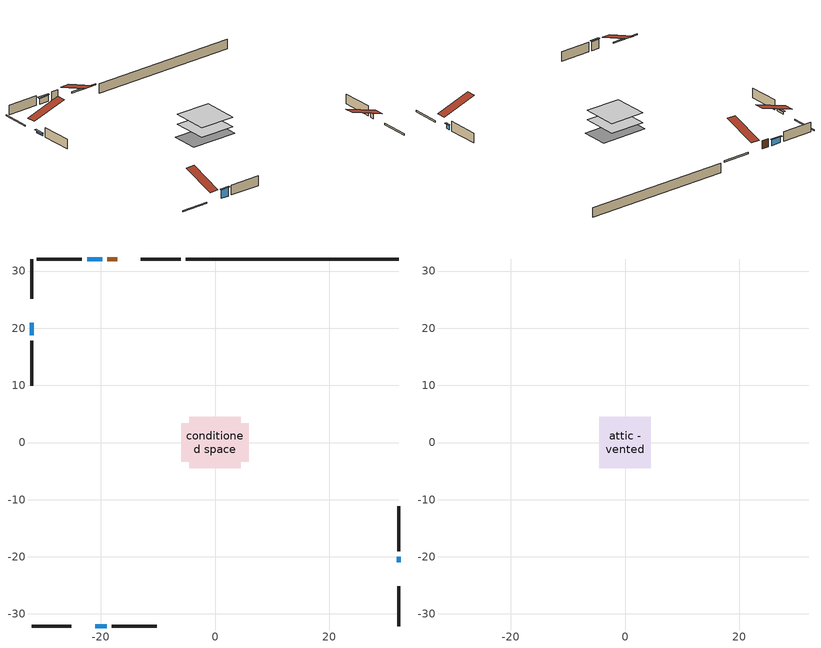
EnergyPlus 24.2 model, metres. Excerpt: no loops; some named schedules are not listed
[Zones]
conditioned space
 floor adiabatic (AdiabaticFloorConstruction): -4.46,-4.46 -4.46,4.46 4.46,4.46 4.46,-4.46 z1.22
 floor foundation (Slab1 construction): -5.94,-3.35 -5.94,3.35 5.94,3.35 5.94,-3.35 z-1.22
 wall outside (RimJoist1 construction): -6,32.11 -12.98,32.11 / -32.11,-32.11 -25.14,-32.11 / -32.11,32.11 -32.11,25.14 / 32.11,-32.11 32.11,-25.14 z1.22:1.52
 wall outside (AdiabaticWallConstruction 1): -17.13,32.11 -18.84,32.11 z1.22:3.25
 wall outside (AdiabaticWallConstruction): 32.11,-20.99 32.11,-19.98 z1.22:2.33; -19.77,32.11 -22.38,32.11 z1.22:2.66; -20.99,-32.11 -18.96,-32.11 z1.22:3.46; -32.11,20.99 -32.11,18.73 z1.22:1.72
 wall outside (Wall1 construction): -23.31,32.11 -31.18,32.11 / -18.03,-32.11 -10.16,-32.11 / -32.11,17.81 -32.11,9.93 / 32.11,-19.05 32.11,-11.18 z1.22:3.66
 wall foundation (FoundationWall1 construction): 32.11,32.11 -5.08,32.11 z-1.22:1.22
 window (WindowConstruction): 32.11,-20.99 32.11,-19.98 z1.22:2.33
 window (WindowConstruction 1): -19.77,32.11 -22.38,32.11 z1.22:2.66
 window (WindowConstruction 2): -20.99,-32.11 -18.96,-32.11 z1.22:3.46
 window (WindowConstruction 3): -32.11,20.99 -32.11,18.74 z1.22:1.72
 door (Door): -17.13,32.11 -18.84,32.11 z1.22:3.25
 ceiling adiabatic (AdiabaticFloorConstruction): 4.46,-4.46 4.46,4.46 -4.46,4.46 -4.46,-4.46 z1.22
attic - vented
 floor to conditioned space (Floor1 construction Reversed): -4.46,-4.46 -4.46,4.46 4.46,4.46 4.46,-4.46 z3.66
 roof outside (Roof1 construction): -16.2,32.11,3.66 -16.2,23.42,6.56 -13.91,23.42,6.56 -13.91,32.11,3.66; -21.92,-32.11,3.66 -21.92,-23.42,6.56 -24.21,-23.42,6.56 -24.21,-32.11,3.66; -32.11,21.92,3.66 -23.42,21.92,6.56 -23.42,24.21,6.56 -32.11,24.21,3.66; 32.11,-21.92,3.66 23.42,-21.92,6.56 23.42,-24.21,6.56 32.11,-24.21,3.66
shading: 32.11,-19.78 32.11,-21.19 32.52,-21.19 32.52,-19.78 z2.53; -22.58,32.11 -19.57,32.11 -19.57,32.52 -22.58,32.52 z2.86; -18.76,-32.11 -21.19,-32.11 -21.19,-32.52 -18.76,-32.52 z3.66; -32.11,18.53 -32.11,21.19 -32.52,21.19 -32.52,18.53 z1.92
[Building]
Building 1: Terrain=Suburbs
[Site:Location]
Windsor AP_ON: Latitude {deg}=42.28; Longitude {deg}=-82.96; Time Zone {hr}=-5; Elevation {m}=190; Keep Site Location Information=Yes
[Site:GroundTemperature:Shallow]
6.34957, 4.46684, 4.31606, 5.20952, 8.79623, 12.3662, 15.4612, 17.4219, 17.5884, 15.9938, 12.9777, 9.51722
[Site:WaterMainsTemperature]
Calculation Method=Schedule; Temperature Schedule=mains temperature schedule
[Material] Roughness=Rough; Thermal Absorptance=0.9
Name | Thickness {m} | Conductivity {W/m-K} | Density {kg/m3} | Specific Heat {J/kg-K} | Solar Absorptance | Visible Absorptance
asphalt or fiberglass shingles | 0.00635 | 0.162714 | 1121.4 | 1465.45 | 0.4 | 0.4
ceiling loosefill ins | 0.0846667 | 0.0480833 | 16.02 | 1046.75 | 0.7 | 0.7
ceiling stud and cavity | 0.1397 | 0.103035 | 65.682 | 1177.47 | 0.7 | 0.7
concrete 4.0 in. | 0.1016 | 1.803125 | 2242.8 | 837.4 | 0.7 | 0.7
concrete 8.0 in. | 0.2032 | 1.803125 | 2242.8 | 837.4 | 0.7 | 0.7
door material | 0.04445 | 0.053851 | 512.64 | 1214.23 | 0.7 | 0.7
exterior vertical ins | 0.0127933 | 0.029427 | 32.04 | 1214.23 | 0.7 | 0.7
floor covering | 0.0127 | 0.0433444 | 54.468 | 1339.84 | 0.6 | 0.6
floor rigid ins; wall rigid ins | 0.512978 | 0.029427 | 32.04 | 1214.23 | 0.7 | 0.7
floor stud and cavity | 0.1397 | 1.75129 | 37.0049 | 1207.88 | 0.7 | 0.7
furniture material conditioned space 1 | 0.1524 | 0.115458 | 640.8 | 1214.23 | 0.6 | 0.6
gypsum board | 0.0127 | 0.160291 | 801 | 837.4 | 0.6 | 0.6
gypsum board 1 | 0.0127 | 0.160291 | 801 | 837.4 | 0.7 | 0.7
osb sheathing 0.5 in. | 0.0127 | 0.115458 | 512.64 | 1214.23 | 0.7 | 0.7
osb sheathing 0.75 in. | 0.01905 | 0.115458 | 512.64 | 1214.23 | 0.7 | 0.7
osb sheathing 2.0 in. | 0.0508 | 0.115458 | 512.64 | 1214.23 | 0.7 | 0.7
rim joist stud and cavity | 0.0508 | 0.0448274 | 125.044 | 1163.47 | 0.6 | 0.6
wall stud and cavity | 0.1397 | 0.105224 | 139.0536 | 1170.24 | 0.7 | 0.7
wall stud and cavity 1 | 0.0889 | 0.380278 | 52.3479 | 1209.89 | 0.7 | 0.7
wall stud and cavity 2 | 0.0889 | 0.391764 | 83.0341 | 1211.67 | 0.7 | 0.7
wood siding | 0.0254 | 0.102417 | 544.68 | 1172.36 | 0.4 | 0.4
wood siding 1; wood siding 2; wood siding 3 | 0.0254 | 0.102417 | 544.68 | 1172.36 | 0.7 | 0.7
[WindowMaterial:SimpleGlazingSystem]
Name | U-Factor {W/m2-K} | Solar Heat Gain Coefficient
WindowMaterial | 3.30346 | 0.65
WindowMaterial 1 | 3.30005 | 0.68
WindowMaterial 2 | 3.29438 | 0.71
WindowMaterial 3 | 3.29835 | 0.53
[Construction]
AdiabaticFloorConstruction: floor stud and cavity, floor rigid ins, osb sheathing 0.75 in., floor covering
AdiabaticWallConstruction: wood siding 2, wall rigid ins, wall stud and cavity 1, gypsum board
AdiabaticWallConstruction 1: wood siding 3, wall rigid ins, wall stud and cavity 1, gypsum board
Door: door material
Floor1 construction Reversed: gypsum board, ceiling stud and cavity, ceiling loosefill ins
FoundationWall1 construction: concrete 8.0 in., gypsum board 1
furniture construction conditioned space 1: furniture material conditioned space 1
PartitionWallConstruction: gypsum board, wall stud and cavity 2, gypsum board
RimJoist1 construction: wood siding 1, osb sheathing 2.0 in., rim joist stud and cavity
Roof1 construction: asphalt or fiberglass shingles
Slab1 construction: concrete 4.0 in.
Wall1 construction: wood siding, osb sheathing 0.5 in., wall stud and cavity, gypsum board
WindowConstruction: WindowMaterial
WindowConstruction 1: WindowMaterial 1
WindowConstruction 2: WindowMaterial 2
WindowConstruction 3: WindowMaterial 3
[Zone] Multiplier=1; Part of Total Floor Area=Yes
Name | Volume {m3}
attic - vented | 37.5075
conditioned space | 413
[Space]
Name | Zone | Volume {m3}
attic - vented 1 | attic - vented | 37.5075
conditioned space 1 | conditioned space | 413
[ZoneInfiltration:EffectiveLeakageArea]
infil attic - vented 1: Zone or Space=attic - vented 1; Schedule=Always On Discrete; Effective Air Leakage Area {cm2}=3542.67; Stack Coefficient=0.000201567; Wind Coefficient=9.59246e-06
[ZoneMixing]
whole house fan mix: Zone or Space=attic - vented; Schedule=Always On Continuous; Design Flow Rate Calculation Method=Flow/Zone; Design Flow Rate {m3/s}=0; Source Zone or Space=conditioned space
[SurfaceProperty:ExposedFoundationPerimeter]
Slab1: Exposed Perimeter Calculation Method=TotalExposedPerimeter; Total Exposed Perimeter {m}=37.187
[InternalMass] Zone or ZoneList=conditioned space; Space or SpaceList=conditioned space 1
Name | Construction | Surface Area {m2}
furniture mass conditioned space 1 | furniture construction conditioned space 1 | 63.7639
partition wall mass | PartitionWallConstruction | 159.41
[Lights]
interior lighting: Zone or ZoneList or Space or SpaceList=conditioned space 1; Schedule=interior lighting schedule; Design Level Calculation Method=LightingLevel; Lighting Level {W}=343.2; Return Air Fraction=0; Fraction Radiant=0.6; Fraction Visible=0.2; Fraction Replaceable=1
[People]
occupants: Zone or ZoneList or Space or SpaceList=conditioned space 1; Number of People Schedule=occupants schedule; Number of People Calculation Method=People; Number of People=3; Fraction Radiant=0.314171; Sensible Heat Fraction=0.56303; Activity Level Schedule=occupants activity schedule; Carbon Dioxide Generation Rate {m3/s-W}=0; Enable ASHRAE 55 Comfort Warnings=No; Mean Radiant Temperature Calculation Type=EnclosureAveraged
[ElectricEquipment] Zone or ZoneList or Space or SpaceList=conditioned space 1; Design Level Calculation Method=EquipmentLevel
Name | Schedule | Design Level {W} | Fraction Latent | Fraction Radiant | Fraction Lost
clothes dryer | clothes dryer schedule | 140.772 | 0.015 | 0.081 | 0.85
clothes washer | clothes washer schedule | 32.1985 | 0.03 | 0.162 | 0.7
cooking range | cooking range schedule | 215.147 | 0.08 | 0.432 | 0.2
dishwasher | dishwasher schedule | 66.8632 | 0.3 | 0.18 | 0.4
fridge | fridge schedule | 72.9452 | 0 | 0.6 | 0
mech vent bath fan 0 | mech vent bath fan 0 schedule | 50.2 | 0 | 0 | 1
mech vent bath fan 1 | mech vent bath fan 1 schedule | 50.2 | 0 | 0 | 1
mech vent house fan | mech vent house fan schedule | 0 | 0 | 0 | 1
mech vent house fan cfis | mech vent house fan cfis schedule | 0 | 0 | 0 | 0
misc plug loads | misc plug loads schedule | 494.7 | 0.045 | 0.513 | 0.1
whole house fan | Always On Discrete | 0 | 0 | 0 | 1
[OtherEquipment] Zone or ZoneList or Space or SpaceList=conditioned space 1; Design Level Calculation Method=EquipmentLevel
Name | Fuel Type | Schedule | Design Level {W} | Fraction Latent | Fraction Radiant | Fraction Lost
clothes dryer 1 | Electricity | clothes dryer schedule | 0 | 0.015 | 0.081 | 0.85
cooking range 1 | Electricity | cooking range schedule | 0 | 0.08 | 0.432 | 0.2
general water use latent | None | general water use schedule | 62.594 | 1 | 0 | 0
general water use sensible | None | general water use schedule | -61.6891 | 0 | 0.6 | 0
mech vent house fan latent load | None | Always On Discrete | 0 | 1 | 0 | 0
mech vent house fan sensible load | None | Always On Discrete | 0 | 0 | 0 | 0
water heater energy adjustment1 | NaturalGas | Always On Discrete | 0.01 | 0 | 0 | 1
[ZoneInfiltration:DesignFlowRate] Zone or ZoneList or Space or SpaceList=conditioned space 1; Schedule=Always On Discrete; Design Flow Rate Calculation Method=Flow/Zone; Design Flow Rate {m3/s}=0
infil flow; natural vent flow; whole house fan flow
[AvailabilityManager:Scheduled]
central ac and furnace airloop Availability Manager: Schedule=Always On Discrete
[Foundation:Kiva]
Foundation Kiva 1: Initial Indoor Air Temperature {C}=18; Wall Height Above Grade {m}=1.21999; Wall Depth Below Slab {m}=0.2032; Custom Block Material Name 1=exterior vertical ins; Custom Block Depth 1 {m}=2.43998; Custom Block X Position 1 {m}=0.2159; Custom Block Z Position 1 {m}=0
[Foundation:Kiva:Settings]
Soil Conductivity {W/m-K}=0.849921; Soil Density {kg/m3}=1842.3; Soil Specific Heat {J/kg-K}=418.7; Ground Solar Absorptivity=0.9; Ground Thermal Absorptivity=0.9; Ground Surface Roughness {m}=0.03; Far-Field Width {m}=40; Deep-Ground Boundary Condition=ZeroFlux; Deep-Ground Depth {m}=40; Minimum Cell Dimension {m}=0.2; Maximum Cell Growth Coefficient=3; Simulation Timestep=Timestep
[Exterior:Lights]
exterior lighting: Schedule=exterior lighting schedule; Design Level {W}=75.6
[EnergyManagementSystem:GlobalVariable]
central_ac_and_furnace_airloop_Fan_RTF
infil_program_Qfan
infil_program_Qinf
natural_vent_program_Qnv
natural_vent_program_Qwhf
[EnergyManagementSystem:Sensor]
Name | Output:Variable or Output:Meter Index Key | Output:Variable or Output:Meter
airflow_gain | infil flow | Infiltration Sensible Heat Gain Energy
airflow_gain_1 | natural vent flow | Infiltration Sensible Heat Gain Energy
airflow_gain_2 | whole house fan flow | Infiltration Sensible Heat Gain Energy
airflow_loss | infil flow | Infiltration Sensible Heat Loss Energy
airflow_loss_1 | natural vent flow | Infiltration Sensible Heat Loss Energy
airflow_loss_2 | whole house fan flow | Infiltration Sensible Heat Loss Energy
clg_load_cond |  | Cooling:EnergyTransfer:Zone:CONDITIONED SPACE
clg_sp_s; clg_sp_s_1 | cooling setpoint | Schedule Value
clothes_dryer_exhaust_0_sch_s | clothes dryer exhaust 0 schedule | Schedule Value
cool_season | cooling season schedule | Schedule Value
htg_load_cond |  | Heating:EnergyTransfer:Zone:CONDITIONED SPACE
htg_sp_s; htg_sp_s_1 | heating setpoint | Schedule Value
ig_ee_conv | clothes dryer | Electric Equipment Convective Heating Energy
ig_ee_conv_2 | cooking range | Electric Equipment Convective Heating Energy
ig_ee_conv_4 | fridge | Electric Equipment Convective Heating Energy
ig_ee_conv_5 | misc plug loads | Electric Equipment Convective Heating Energy
ig_ee_conv_6 | whole house fan | Electric Equipment Convective Heating Energy
ig_ee_rad | clothes dryer | Electric Equipment Radiant Heating Energy
ig_ee_rad_2 | cooking range | Electric Equipment Radiant Heating Energy
ig_ee_rad_4 | fridge | Electric Equipment Radiant Heating Energy
ig_ee_rad_5 | misc plug loads | Electric Equipment Radiant Heating Energy
ig_ee_rad_6 | whole house fan | Electric Equipment Radiant Heating Energy
ig_lgt_conv | interior lighting | Lights Convective Heating Energy
ig_lgt_rad | interior lighting | Lights Radiant Heating Energy
ig_lgt_vis | interior lighting | Lights Visible Radiation Heating Energy
ig_oe_conv | clothes dryer 1 | Other Equipment Convective Heating Energy
ig_oe_conv_1 | cooking range 1 | Other Equipment Convective Heating Energy
ig_oe_conv_2 | general water use latent | Other Equipment Convective Heating Energy
ig_oe_conv_3 | general water use sensible | Other Equipment Convective Heating Energy
ig_oe_conv_4 | water heater energy adjustment1 | Other Equipment Convective Heating Energy
ig_oe_rad | clothes dryer 1 | Other Equipment Radiant Heating Energy
ig_oe_rad_1 | cooking range 1 | Other Equipment Radiant Heating Energy
ig_oe_rad_2 | general water use latent | Other Equipment Radiant Heating Energy
ig_oe_rad_3 | general water use sensible | Other Equipment Radiant Heating Energy
ig_oe_rad_4 | water heater energy adjustment1 | Other Equipment Radiant Heating Energy
ig_ppl_conv | occupants | People Convective Heating Energy
ig_ppl_rad | occupants | People Radiant Heating Energy
im_conv | furniture mass conditioned space 1 | Surface Inside Face Convection Heat Gain Energy
im_conv_1 | partition wall mass | Surface Inside Face Convection Heat Gain Energy
im_ig | furniture mass conditioned space 1 | Surface Inside Face Internal Gains Radiation Heat Gain Energy
im_ig_1 | partition wall mass | Surface Inside Face Internal Gains Radiation Heat Gain Energy
im_lgt | furniture mass conditioned space 1 | Surface Inside Face Lights Radiation Heat Gain Energy
im_lgt_1 | partition wall mass | Surface Inside Face Lights Radiation Heat Gain Energy
im_sol | furniture mass conditioned space 1 | Surface Inside Face Solar Radiation Heat Gain Energy
im_sol_1 | partition wall mass | Surface Inside Face Solar Radiation Heat Gain Energy
im_surf | furniture mass conditioned space 1 | Surface Inside Face Net Surface Thermal Radiation Heat Gain Energy
im_surf_1 | partition wall mass | Surface Inside Face Net Surface Thermal Radiation Heat Gain Energy
mech_vent_bath_fan_0_sch_s | mech vent bath fan 0 schedule | Schedule Value
mech_vent_bath_fan_1_sch_s | mech vent bath fan 1 schedule | Schedule Value
mv_conv | mech vent bath fan 0 | Electric Equipment Convective Heating Energy
mv_conv_1 | mech vent bath fan 1 | Electric Equipment Convective Heating Energy
mv_conv_2 | mech vent house fan | Electric Equipment Convective Heating Energy
mv_conv_3 | mech vent house fan cfis | Electric Equipment Convective Heating Energy
mv_conv_4 | mech vent house fan latent load | Other Equipment Convective Heating Energy
mv_conv_5 | mech vent house fan sensible load | Other Equipment Convective Heating Energy
mv_rad | mech vent bath fan 0 | Electric Equipment Radiant Heating Energy
mv_rad_1 | mech vent bath fan 1 | Electric Equipment Radiant Heating Energy
mv_rad_2 | mech vent house fan | Electric Equipment Radiant Heating Energy
mv_rad_3 | mech vent house fan cfis | Electric Equipment Radiant Heating Energy
mv_rad_4 | mech vent house fan latent load | Other Equipment Radiant Heating Energy
mv_rad_5 | mech vent house fan sensible load | Other Equipment Radiant Heating Energy
natural_vent_s | natural vent schedule | Schedule Value
out_pb_s |  | Site Outdoor Air Barometric Pressure
out_wt_s |  | Site Outdoor Air Humidity Ratio
site_vw_s |  | Site Wind Speed
ss_back_out | Window1 | Surface Window Shortwave from Zone Back Out Window Heat Transfer Rate
ss_back_out_1 | Window2 | Surface Window Shortwave from Zone Back Out Window Heat Transfer Rate
ss_back_out_2 | Window4 | Surface Window Shortwave from Zone Back Out Window Heat Transfer Rate
ss_back_out_3 | Window5 | Surface Window Shortwave from Zone Back Out Window Heat Transfer Rate
ss_conv | Door1 | Surface Inside Face Convection Heat Gain Energy
ss_conv_1 | Window1 | Surface Inside Face Convection Heat Gain Energy
ss_conv_2 | Window2 | Surface Inside Face Convection Heat Gain Energy
ss_conv_3 | Window4 | Surface Inside Face Convection Heat Gain Energy
ss_conv_4 | Window5 | Surface Inside Face Convection Heat Gain Energy
ss_ig | Door1 | Surface Inside Face Internal Gains Radiation Heat Gain Energy
ss_ig_1 | Window1 | Surface Inside Face Internal Gains Radiation Heat Gain Energy
ss_ig_2 | Window2 | Surface Inside Face Internal Gains Radiation Heat Gain Energy
ss_ig_3 | Window4 | Surface Inside Face Internal Gains Radiation Heat Gain Energy
ss_ig_4 | Window5 | Surface Inside Face Internal Gains Radiation Heat Gain Energy
ss_lgt | Door1 | Surface Inside Face Lights Radiation Heat Gain Energy
ss_sol | Door1 | Surface Inside Face Solar Radiation Heat Gain Energy
ss_surf | Door1 | Surface Inside Face Net Surface Thermal Radiation Heat Gain Energy
ss_surf_1 | Window1 | Surface Inside Face Net Surface Thermal Radiation Heat Gain Energy
ss_surf_2 | Window2 | Surface Inside Face Net Surface Thermal Radiation Heat Gain Energy
ss_surf_3 | Window4 | Surface Inside Face Net Surface Thermal Radiation Heat Gain Energy
ss_surf_4 | Window5 | Surface Inside Face Net Surface Thermal Radiation Heat Gain Energy
ss_trans_in | Window1 | Surface Window Transmitted Solar Radiation Rate
ss_trans_in_1 | Window2 | Surface Window Transmitted Solar Radiation Rate
ss_trans_in_2 | Window4 | Surface Window Transmitted Solar Radiation Rate
ss_trans_in_3 | Window5 | Surface Window Transmitted Solar Radiation Rate
ss_trans_out | Window1 | Surface Inside Face Initial Transmitted Diffuse Transmitted Out Window Solar Radiation Rate
ss_trans_out_1 | Window2 | Surface Inside Face Initial Transmitted Diffuse Transmitted Out Window Solar Radiation Rate
ss_trans_out_2 | Window4 | Surface Inside Face Initial Transmitted Diffuse Transmitted Out Window Solar Radiation Rate
ss_trans_out_3 | Window5 | Surface Inside Face Initial Transmitted Diffuse Transmitted Out Window Solar Radiation Rate
s_conv | Floor1 | Surface Inside Face Convection Heat Gain Energy
s_conv_1 | FoundationWall1 | Surface Inside Face Convection Heat Gain Energy
s_conv_10 | Wall1:180 | Surface Inside Face Convection Heat Gain Energy
s_conv_11 | Wall1:270 | Surface Inside Face Convection Heat Gain Energy
s_conv_12 | Wall1:90 | Surface Inside Face Convection Heat Gain Energy
s_conv_2 | inferred conditioned ceiling | Surface Inside Face Convection Heat Gain Energy
s_conv_3 | inferred conditioned floor | Surface Inside Face Convection Heat Gain Energy
s_conv_4 | RimJoist1:0 | Surface Inside Face Convection Heat Gain Energy
s_conv_5 | RimJoist1:180 | Surface Inside Face Convection Heat Gain Energy
s_conv_6 | RimJoist1:270 | Surface Inside Face Convection Heat Gain Energy
s_conv_7 | RimJoist1:90 | Surface Inside Face Convection Heat Gain Energy
s_conv_8 | Slab1 | Surface Inside Face Convection Heat Gain Energy
s_conv_9 | Wall1:0 | Surface Inside Face Convection Heat Gain Energy
s_ig | Floor1 | Surface Inside Face Internal Gains Radiation Heat Gain Energy
s_ig_1 | FoundationWall1 | Surface Inside Face Internal Gains Radiation Heat Gain Energy
s_ig_10 | Wall1:180 | Surface Inside Face Internal Gains Radiation Heat Gain Energy
s_ig_11 | Wall1:270 | Surface Inside Face Internal Gains Radiation Heat Gain Energy
s_ig_12 | Wall1:90 | Surface Inside Face Internal Gains Radiation Heat Gain Energy
s_ig_2 | inferred conditioned ceiling | Surface Inside Face Internal Gains Radiation Heat Gain Energy
s_ig_3 | inferred conditioned floor | Surface Inside Face Internal Gains Radiation Heat Gain Energy
s_ig_4 | RimJoist1:0 | Surface Inside Face Internal Gains Radiation Heat Gain Energy
s_ig_5 | RimJoist1:180 | Surface Inside Face Internal Gains Radiation Heat Gain Energy
s_ig_6 | RimJoist1:270 | Surface Inside Face Internal Gains Radiation Heat Gain Energy
s_ig_7 | RimJoist1:90 | Surface Inside Face Internal Gains Radiation Heat Gain Energy
s_ig_8 | Slab1 | Surface Inside Face Internal Gains Radiation Heat Gain Energy
s_ig_9 | Wall1:0 | Surface Inside Face Internal Gains Radiation Heat Gain Energy
s_lgt | Floor1 | Surface Inside Face Lights Radiation Heat Gain Energy
s_lgt_1 | FoundationWall1 | Surface Inside Face Lights Radiation Heat Gain Energy
s_lgt_10 | Wall1:180 | Surface Inside Face Lights Radiation Heat Gain Energy
s_lgt_11 | Wall1:270 | Surface Inside Face Lights Radiation Heat Gain Energy
s_lgt_12 | Wall1:90 | Surface Inside Face Lights Radiation Heat Gain Energy
s_lgt_2 | inferred conditioned ceiling | Surface Inside Face Lights Radiation Heat Gain Energy
s_lgt_3 | inferred conditioned floor | Surface Inside Face Lights Radiation Heat Gain Energy
s_lgt_4 | RimJoist1:0 | Surface Inside Face Lights Radiation Heat Gain Energy
s_lgt_5 | RimJoist1:180 | Surface Inside Face Lights Radiation Heat Gain Energy
s_lgt_6 | RimJoist1:270 | Surface Inside Face Lights Radiation Heat Gain Energy
s_lgt_7 | RimJoist1:90 | Surface Inside Face Lights Radiation Heat Gain Energy
s_lgt_8 | Slab1 | Surface Inside Face Lights Radiation Heat Gain Energy
s_lgt_9 | Wall1:0 | Surface Inside Face Lights Radiation Heat Gain Energy
s_sol | Floor1 | Surface Inside Face Solar Radiation Heat Gain Energy
s_sol_1 | FoundationWall1 | Surface Inside Face Solar Radiation Heat Gain Energy
s_sol_10 | Wall1:180 | Surface Inside Face Solar Radiation Heat Gain Energy
s_sol_11 | Wall1:270 | Surface Inside Face Solar Radiation Heat Gain Energy
s_sol_12 | Wall1:90 | Surface Inside Face Solar Radiation Heat Gain Energy
s_sol_2 | inferred conditioned ceiling | Surface Inside Face Solar Radiation Heat Gain Energy
s_sol_3 | inferred conditioned floor | Surface Inside Face Solar Radiation Heat Gain Energy
s_sol_4 | RimJoist1:0 | Surface Inside Face Solar Radiation Heat Gain Energy
s_sol_5 | RimJoist1:180 | Surface Inside Face Solar Radiation Heat Gain Energy
s_sol_6 | RimJoist1:270 | Surface Inside Face Solar Radiation Heat Gain Energy
s_sol_7 | RimJoist1:90 | Surface Inside Face Solar Radiation Heat Gain Energy
s_sol_8 | Slab1 | Surface Inside Face Solar Radiation Heat Gain Energy
s_sol_9 | Wall1:0 | Surface Inside Face Solar Radiation Heat Gain Energy
s_surf | Floor1 | Surface Inside Face Net Surface Thermal Radiation Heat Gain Energy
s_surf_1 | FoundationWall1 | Surface Inside Face Net Surface Thermal Radiation Heat Gain Energy
s_surf_10 | Wall1:180 | Surface Inside Face Net Surface Thermal Radiation Heat Gain Energy
s_surf_11 | Wall1:270 | Surface Inside Face Net Surface Thermal Radiation Heat Gain Energy
s_surf_12 | Wall1:90 | Surface Inside Face Net Surface Thermal Radiation Heat Gain Energy
s_surf_2 | inferred conditioned ceiling | Surface Inside Face Net Surface Thermal Radiation Heat Gain Energy
s_surf_3 | inferred conditioned floor | Surface Inside Face Net Surface Thermal Radiation Heat Gain Energy
s_surf_4 | RimJoist1:0 | Surface Inside Face Net Surface Thermal Radiation Heat Gain Energy
s_surf_5 | RimJoist1:180 | Surface Inside Face Net Surface Thermal Radiation Heat Gain Energy
s_surf_6 | RimJoist1:270 | Surface Inside Face Net Surface Thermal Radiation Heat Gain Energy
s_surf_7 | RimJoist1:90 | Surface Inside Face Net Surface Thermal Radiation Heat Gain Energy
s_surf_8 | Slab1 | Surface Inside Face Net Surface Thermal Radiation Heat Gain Energy
s_surf_9 | Wall1:0 | Surface Inside Face Net Surface Thermal Radiation Heat Gain Energy
[EnergyManagementSystem:Actuator]
Name | Actuated Component Unique | Actuated Component Type | Actuated Component Control Type
fridge_schedule_act | fridge schedule | Schedule:Constant | Schedule Value
infil_flow_act | infil flow | Zone Infiltration | Air Exchange Flow Rate
mech_vent_house_fan_cfis_act | mech vent house fan cfis | ElectricEquipment | Electricity Rate
mech_vent_house_fan_latent_load_act | mech vent house fan latent load | OtherEquipment | Power Level
mech_vent_house_fan_sensible_load_act | mech vent house fan sensible load | OtherEquipment | Power Level
natural_vent_flow_act | natural vent flow | Zone Infiltration | Air Exchange Flow Rate
water_heater_ec_adj_act | water heater energy adjustment1 | OtherEquipment | Power Level
whole_house_fan_act | whole house fan | ElectricEquipment | Electricity Rate
whole_house_fan_flow_act | whole house fan flow | Zone Infiltration | Air Exchange Flow Rate
whole_house_fan_mix_act | whole house fan mix | ZoneMixing | Air Exchange Flow Rate
[EnergyManagementSystem:Program]
central_ac_and_furnace_supply_fan_disaggregate_program: Set central_ac_and_furnace_supply_fan_clg = 0; If central_ac_and_furnace_clg_coil_s > 0; Set central_ac_and_furnace_supply_fan_clg = central_ac_and_furnace_supply_fan_s; EndIf
central_ac_and_furnace_supply_fan_disaggregate_program_1: Set central_ac_and_furnace_supply_fan_primary_htg = 0; If central_ac_and_furnace_htg_coil_s > 0; Set central_ac_and_furnace_supply_fan_primary_htg = central_ac_and_furnace_supply_fan_s_1; EndIf
